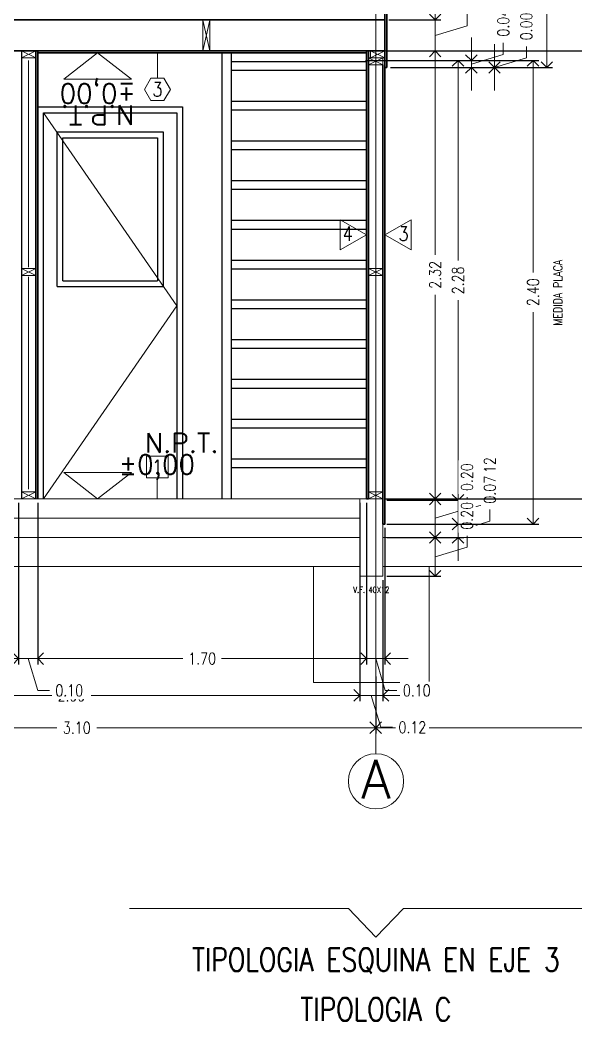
# Model space of a CAD drawing. Header units: metres. Extents: x -2 to 612, y -64 to 156.
# Drawn here: x 471.35 to 474.23, y 3.91 to 9.09 of the extents above; entities that cross this region are included whole.
import ezdxf
from ezdxf.enums import TextEntityAlignment as Align

# ---------------------------------------------------------------- set-up
doc = ezdxf.new("R2010")
doc.units = ezdxf.units.M
doc.header["$LTSCALE"] = 5
doc.header["$MEASUREMENT"] = 0
doc.linetypes.add('HIDDEN', pattern=[0.375, 0.25, -0.125])
doc.layers.get('0').update_dxf_attribs({"color": 30})
doc.layers.get('DEFPOINTS').update_dxf_attribs({"color": 210})
doc.layers.add('_AUX', color=210, linetype='Continuous', lineweight=18, plot=False)
for name, color, linetype, lineweight in [('A-ANNO-DIMS', 3, 'Continuous', 18), ('A-ANNO-SYMB', 3, 'Continuous', 18), ('A-ANNO-TEXT', 3, 'Continuous', 18), ('A-DETL-MCUT', 4, 'Continuous', 25), ('A-ELEV-IDEN', 3, 'Continuous', 18), ('A-ELEV-MBE1', 7, 'Continuous', 35), ('A-ELEV-MBE2', 4, 'Continuous', 25), ('A-SECT-MCUT', 7, 'Continuous', 35), ('A-WALL-PATT', 8, 'Continuous', 18), ('A-WALL-STUD', 3, 'Continuous', 18)]:
    doc.layers.add(name, color=color, linetype=linetype, lineweight=lineweight)
doc.styles.add('E-ROMANS', font='romans.shx', dxfattribs={"width": 0.8})
doc.dimstyles.new('E-0050_ARW_12', dxfattribs={"dimscale": 0.001, "dimtxt": 60, "dimasz": 60, "dimexe": 30, "dimexo": 20, "dimgap": 30, "dimtad": 0, "dimzin": 0, "dimdsep": 46, "dimtxsty": 'E-ROMANS', "dimblk": 'OPEN90', "dimcen": 30, "dimclrd": 256, "dimclre": 256, "dimclrt": 256, "dimadec": 0, "dimazin": 0, "dimtfac": 1, "dimtmove": 1, "dimatfit": 3, "dimldrblk": 'OPEN90', "dimfxl": 1, "dimtfill": 1, "dimtolj": 1, "dimtzin": 0, "dimlwd": -1, "dimarcsym": 0})

# ---------------------------------------------------------------- blocks, each defined once
blk = doc.blocks.new('_Open90')
at = {"color": 0, "linetype": 'ByBlock', "lineweight": -2}
for p, q in [((0, 0), (-1, 0)), ((-0.5, 0.5), (0, 0)), ((0, 0), (-0.5, -0.5))]:
    blk.add_line(p, q, dxfattribs=at)
blk = doc.blocks.new('*D924')
at = {"layer": 'A-ANNO-DIMS', "lineweight": -2, "transparency": 16777216}
for p, q in [((470.0963, 5.6905), (470.0963, 5.3952)), ((473.1931, 5.6905), (473.1931, 5.3952))]:
    blk.add_line(p, q, dxfattribs=at)
at = {"layer": 'A-ANNO-DIMS', "transparency": 16777216}
for p, q in [((470.1563, 5.4252), (471.5416, 5.4252)), ((473.1331, 5.4252), (471.7479, 5.4252))]:
    blk.add_line(p, q, dxfattribs=at)
at = {"layer": 'DEFPOINTS', "color": 0, "transparency": 16777216}
for p in [(470.0963, 5.7105), (473.1931, 5.7105), (473.1931, 5.4252)]:
    blk.add_point(p, dxfattribs=at)
at = {"layer": 'A-ANNO-DIMS', "transparency": 16777216, "xscale": 0.06, "yscale": 0.06, "zscale": 0.06, "rotation": 180}
blk.add_blockref('_Open90', (470.0963, 5.4252), dxfattribs=at)
at = {"layer": 'A-ANNO-DIMS', "transparency": 16777216, "xscale": 0.06, "yscale": 0.06, "zscale": 0.06}
blk.add_blockref('_Open90', (473.1931, 5.4252), dxfattribs=at)
at = {"layer": 'A-ANNO-DIMS', "transparency": 16777216, "insert": (471.6447, 5.4252), "char_height": 0.06, "attachment_point": 5, "style": 'E-ROMANS', "bg_fill": 3, "box_fill_scale": 1.25, "bg_fill_color": 256, "bg_fill_true_color": 13158600, "bg_fill_transparency": 0}
blk.add_mtext('\\A1;3.10', dxfattribs=at)
blk = doc.blocks.new('*D925')
at = {"layer": 'A-ANNO-DIMS', "lineweight": -2, "transparency": 16777216}
for p, q in [((473.1931, 5.6905), (473.1931, 5.3952)), ((476.2901, 5.6905), (476.2901, 5.3952))]:
    blk.add_line(p, q, dxfattribs=at)
at = {"layer": 'A-ANNO-DIMS', "transparency": 16777216}
for p, q in [((473.2531, 5.4252), (474.6385, 5.4252)), ((476.2301, 5.4252), (474.8448, 5.4252))]:
    blk.add_line(p, q, dxfattribs=at)
at = {"layer": 'DEFPOINTS', "color": 0, "transparency": 16777216}
for p in [(473.1931, 5.7105), (476.2901, 5.7105), (476.2901, 5.4252)]:
    blk.add_point(p, dxfattribs=at)
at = {"layer": 'A-ANNO-DIMS', "transparency": 16777216, "xscale": 0.06, "yscale": 0.06, "zscale": 0.06, "rotation": 180}
blk.add_blockref('_Open90', (473.1931, 5.4252), dxfattribs=at)
at = {"layer": 'A-ANNO-DIMS', "transparency": 16777216, "xscale": 0.06, "yscale": 0.06, "zscale": 0.06}
blk.add_blockref('_Open90', (476.2901, 5.4252), dxfattribs=at)
at = {"layer": 'A-ANNO-DIMS', "transparency": 16777216, "insert": (474.7416, 5.4252), "char_height": 0.06, "attachment_point": 5, "style": 'E-ROMANS', "bg_fill": 3, "box_fill_scale": 1.25, "bg_fill_color": 256, "bg_fill_true_color": 13158600, "bg_fill_transparency": 0}
blk.add_mtext('\\A1;3.10', dxfattribs=at)
blk = doc.blocks.new('*D525')
at = {"layer": 'A-ANNO-DIMS', "transparency": 16777216}
for p, q in [((473.6196, 6.6635), (473.6196, 6.7235)), ((473.7846, 6.5915), (473.7846, 6.6515)), ((473.6196, 6.6035), (473.6196, 6.4805)), ((473.6196, 6.6035), (473.6196, 6.4805)), ((473.6196, 6.542), (473.7846, 6.5915)), ((473.6196, 6.4205), (473.6196, 6.3605))]:
    blk.add_line(p, q, dxfattribs=at)
at = {"layer": 'A-ANNO-DIMS', "lineweight": -2, "transparency": 16777216}
for p, q in [((473.2506, 6.6035), (473.6496, 6.6035)), ((473.2506, 6.4805), (473.6496, 6.4805))]:
    blk.add_line(p, q, dxfattribs=at)
at = {"layer": 'DEFPOINTS', "color": 0, "transparency": 16777216}
for p in [(473.2306, 6.6035), (473.2306, 6.4805), (473.6196, 6.4805)]:
    blk.add_point(p, dxfattribs=at)
at = {"layer": 'A-ANNO-DIMS', "transparency": 16777216, "xscale": 0.06, "yscale": 0.06, "zscale": 0.06}
for p, rotation in [((473.6196, 6.6035), 270), ((473.6196, 6.4805), 90)]:
    blk.add_blockref('_Open90', p, dxfattribs=dict(at, rotation=rotation))
at = {"layer": 'A-ANNO-DIMS', "transparency": 16777216, "insert": (473.7846, 6.7546), "char_height": 0.06, "attachment_point": 5, "rotation": 90, "style": 'E-ROMANS', "bg_fill": 3, "box_fill_scale": 1.25, "bg_fill_color": 256, "bg_fill_true_color": 13158600, "bg_fill_transparency": 0}
blk.add_mtext('\\A1;0.12', dxfattribs=at)
blk = doc.blocks.new('*D526')
at = {"layer": 'A-ANNO-DIMS', "lineweight": -2, "transparency": 16777216}
for p, q in [((473.2606, 8.9305), (473.5314, 8.9305)), ((473.2506, 6.6105), (473.5314, 6.6105))]:
    blk.add_line(p, q, dxfattribs=at)
at = {"layer": 'A-ANNO-DIMS', "transparency": 16777216}
for p, q in [((473.5014, 8.8705), (473.5014, 7.8736)), ((473.5014, 6.6705), (473.5014, 7.6673))]:
    blk.add_line(p, q, dxfattribs=at)
at = {"layer": 'DEFPOINTS', "color": 0, "transparency": 16777216}
for p in [(473.2406, 8.9305), (473.2306, 6.6105), (473.5014, 6.6105)]:
    blk.add_point(p, dxfattribs=at)
at = {"layer": 'A-ANNO-DIMS', "transparency": 16777216, "xscale": 0.06, "yscale": 0.06, "zscale": 0.06}
for p, rotation in [((473.5014, 8.9305), 90), ((473.5014, 6.6105), 270)]:
    blk.add_blockref('_Open90', p, dxfattribs=dict(at, rotation=rotation))
at = {"layer": 'A-ANNO-DIMS', "transparency": 16777216, "insert": (473.5014, 7.7705), "char_height": 0.06, "attachment_point": 5, "rotation": 90, "style": 'E-ROMANS', "bg_fill": 3, "box_fill_scale": 1.25, "bg_fill_color": 256, "bg_fill_true_color": 13158600, "bg_fill_transparency": 0}
blk.add_mtext('\\A1;2.32', dxfattribs=at)
blk = doc.blocks.new('*D527')
at = {"layer": 'A-ANNO-DIMS', "transparency": 16777216}
for p, q in [((473.5014, 9.1505), (473.5014, 9.2105)), ((473.5014, 8.9305), (473.5014, 9.0905)), ((473.5014, 8.9305), (473.5014, 9.0905)), ((473.6664, 9.06), (473.6664, 9.12)), ((473.5014, 9.0105), (473.6664, 9.06)), ((473.5014, 8.8705), (473.5014, 8.8105))]:
    blk.add_line(p, q, dxfattribs=at)
at = {"layer": 'A-ANNO-DIMS', "lineweight": -2, "transparency": 16777216}
for p, q in [((473.2606, 9.0905), (473.5314, 9.0905)), ((473.2606, 8.9305), (473.5314, 8.9305))]:
    blk.add_line(p, q, dxfattribs=at)
at = {"layer": 'DEFPOINTS', "color": 0, "transparency": 16777216}
for p in [(473.2406, 9.0905), (473.5014, 9.0905), (473.2406, 8.9305)]:
    blk.add_point(p, dxfattribs=at)
at = {"layer": 'A-ANNO-DIMS', "transparency": 16777216, "xscale": 0.06, "yscale": 0.06, "zscale": 0.06}
for p, rotation in [((473.5014, 9.0905), 270), ((473.5014, 8.9305), 90)]:
    blk.add_blockref('_Open90', p, dxfattribs=dict(at, rotation=rotation))
at = {"layer": 'A-ANNO-DIMS', "transparency": 16777216, "insert": (473.6664, 9.2231), "char_height": 0.06, "attachment_point": 5, "rotation": 90, "style": 'E-ROMANS', "bg_fill": 3, "box_fill_scale": 1.25, "bg_fill_color": 256, "bg_fill_true_color": 13158600, "bg_fill_transparency": 0}
blk.add_mtext('\\A1;0.16', dxfattribs=at)
blk = doc.blocks.new('*D529')
at = {"layer": 'A-ANNO-DIMS', "lineweight": -2, "transparency": 16777216}
for p, q in [((473.4689, 8.8805), (473.6496, 8.8805)), ((473.2506, 6.6035), (473.6496, 6.6035))]:
    blk.add_line(p, q, dxfattribs=at)
at = {"layer": 'A-ANNO-DIMS', "transparency": 16777216}
for p, q in [((473.6196, 8.8205), (473.6196, 7.8451)), ((473.6196, 6.6635), (473.6196, 7.6388))]:
    blk.add_line(p, q, dxfattribs=at)
at = {"layer": 'DEFPOINTS', "color": 0, "transparency": 16777216}
for p in [(473.4489, 8.8805), (473.6196, 8.8805), (473.2306, 6.6035)]:
    blk.add_point(p, dxfattribs=at)
at = {"layer": 'A-ANNO-DIMS', "transparency": 16777216, "xscale": 0.06, "yscale": 0.06, "zscale": 0.06}
for p, rotation in [((473.6196, 8.8805), 90), ((473.6196, 6.6035), 270)]:
    blk.add_blockref('_Open90', p, dxfattribs=dict(at, rotation=rotation))
at = {"layer": 'A-ANNO-DIMS', "transparency": 16777216, "insert": (473.6196, 7.742), "char_height": 0.06, "attachment_point": 5, "rotation": 90, "style": 'E-ROMANS', "bg_fill": 3, "box_fill_scale": 1.25, "bg_fill_color": 256, "bg_fill_true_color": 13158600, "bg_fill_transparency": 0}
blk.add_mtext('\\A1;2.28', dxfattribs=at)
blk = doc.blocks.new('*D1197')
at = {"layer": 'A-ANNO-DIMS', "transparency": 16777216}
for p, q in [((473.8089, 8.9045), (473.8089, 8.9645)), ((473.9739, 8.894), (473.9739, 8.954)), ((473.8089, 8.8445), (473.9739, 8.894)), ((473.8089, 8.7845), (473.8089, 8.7245))]:
    blk.add_line(p, q, dxfattribs=at)
at = {"layer": 'A-ANNO-DIMS', "lineweight": -2, "transparency": 16777216}
blk.add_line((473.2706, 8.8445), (473.8389, 8.8445), dxfattribs=at)
blk.add_line((473.2706, 8.8445), (473.8389, 8.8445), dxfattribs=at)
at = {"layer": 'DEFPOINTS', "color": 0, "transparency": 16777216}
for p in [(473.2506, 8.8445), (473.2506, 8.8445), (473.8089, 8.8445)]:
    blk.add_point(p, dxfattribs=at)
at = {"layer": 'A-ANNO-DIMS', "transparency": 16777216, "xscale": 0.06, "yscale": 0.06, "zscale": 0.06}
for rotation in [270, 90]:
    blk.add_blockref('_Open90', (473.8089, 8.8445), dxfattribs=dict(at, rotation=rotation))
at = {"layer": 'A-ANNO-DIMS', "transparency": 16777216, "insert": (473.9739, 9.0571), "char_height": 0.06, "attachment_point": 5, "rotation": 90, "style": 'E-ROMANS', "bg_fill": 3, "box_fill_scale": 1.25, "bg_fill_color": 256, "bg_fill_true_color": 13158600, "bg_fill_transparency": 0}
blk.add_mtext('\\A1;0.00', dxfattribs=at)
blk = doc.blocks.new('*D530')
at = {"layer": 'A-ANNO-DIMS', "transparency": 16777216}
for p, q in [((473.6891, 8.9405), (473.6891, 9.0005)), ((473.8541, 8.912), (473.8541, 8.972)), ((473.6891, 8.8625), (473.8541, 8.912)), ((473.6891, 8.8445), (473.6891, 8.8805)), ((473.6891, 8.8445), (473.6891, 8.8805)), ((473.6891, 8.7845), (473.6891, 8.7245))]:
    blk.add_line(p, q, dxfattribs=at)
at = {"layer": 'A-ANNO-DIMS', "lineweight": -2, "transparency": 16777216}
for p, q in [((473.2706, 8.8805), (473.7191, 8.8805)), ((473.2706, 8.8445), (473.7191, 8.8445))]:
    blk.add_line(p, q, dxfattribs=at)
at = {"layer": 'DEFPOINTS', "color": 0, "transparency": 16777216}
for p in [(473.2506, 8.8805), (473.6891, 8.8805), (473.2506, 8.8445)]:
    blk.add_point(p, dxfattribs=at)
at = {"layer": 'A-ANNO-DIMS', "transparency": 16777216, "xscale": 0.06, "yscale": 0.06, "zscale": 0.06}
for p, rotation in [((473.6891, 8.8805), 270), ((473.6891, 8.8445), 90)]:
    blk.add_blockref('_Open90', p, dxfattribs=dict(at, rotation=rotation))
at = {"layer": 'A-ANNO-DIMS', "transparency": 16777216, "insert": (473.8541, 9.0762), "char_height": 0.06, "attachment_point": 5, "rotation": 90, "style": 'E-ROMANS', "bg_fill": 3, "box_fill_scale": 1.25, "bg_fill_color": 256, "bg_fill_true_color": 13158600, "bg_fill_transparency": 0}
blk.add_mtext('\\A1;0.04', dxfattribs=at)
blk = doc.blocks.new('*D1198')
at = {"layer": 'A-ANNO-DIMS', "transparency": 16777216}
for p, q in [((473.6196, 6.5405), (473.6196, 6.6005)), ((473.7846, 6.495), (473.7846, 6.555)), ((473.6196, 6.4455), (473.7846, 6.495)), ((473.6196, 6.4805), (473.6196, 6.4105)), ((473.6196, 6.4805), (473.6196, 6.4105)), ((473.6196, 6.3505), (473.6196, 6.2905))]:
    blk.add_line(p, q, dxfattribs=at)
at = {"layer": 'A-ANNO-DIMS', "lineweight": -2, "transparency": 16777216}
for p, q in [((473.2506, 6.4805), (473.6496, 6.4805)), ((473.2506, 6.4105), (473.6496, 6.4105))]:
    blk.add_line(p, q, dxfattribs=at)
at = {"layer": 'DEFPOINTS', "color": 0, "transparency": 16777216}
for p in [(473.2306, 6.4805), (473.2306, 6.4105), (473.6196, 6.4105)]:
    blk.add_point(p, dxfattribs=at)
at = {"layer": 'A-ANNO-DIMS', "transparency": 16777216, "xscale": 0.06, "yscale": 0.06, "zscale": 0.06}
for p, rotation in [((473.6196, 6.4805), 270), ((473.6196, 6.4105), 90)]:
    blk.add_blockref('_Open90', p, dxfattribs=dict(at, rotation=rotation))
at = {"layer": 'A-ANNO-DIMS', "transparency": 16777216, "insert": (473.7846, 6.6581), "char_height": 0.06, "attachment_point": 5, "rotation": 90, "style": 'E-ROMANS', "bg_fill": 3, "box_fill_scale": 1.25, "bg_fill_color": 256, "bg_fill_true_color": 13158600, "bg_fill_transparency": 0}
blk.add_mtext('\\A1;0.07', dxfattribs=at)
blk = doc.blocks.new('*D1199')
at = {"layer": 'A-ANNO-DIMS', "lineweight": -2, "transparency": 16777216}
for p, q in [((473.2506, 6.6105), (473.5314, 6.6105)), ((473.2506, 6.4105), (473.5314, 6.4105))]:
    blk.add_line(p, q, dxfattribs=at)
at = {"layer": 'A-ANNO-DIMS', "transparency": 16777216}
for p, q in [((473.6664, 6.56), (473.6664, 6.62)), ((473.5014, 6.5105), (473.6664, 6.56)), ((473.5014, 6.5505), (473.5014, 6.4705))]:
    blk.add_line(p, q, dxfattribs=at)
at = {"layer": 'DEFPOINTS', "color": 0, "transparency": 16777216}
for p in [(473.2306, 6.6105), (473.2306, 6.4105), (473.5014, 6.4105)]:
    blk.add_point(p, dxfattribs=at)
at = {"layer": 'A-ANNO-DIMS', "transparency": 16777216, "xscale": 0.06, "yscale": 0.06, "zscale": 0.06}
for p, rotation in [((473.5014, 6.6105), 90), ((473.5014, 6.4105), 270)]:
    blk.add_blockref('_Open90', p, dxfattribs=dict(at, rotation=rotation))
at = {"layer": 'A-ANNO-DIMS', "transparency": 16777216, "insert": (473.6664, 6.7231), "char_height": 0.06, "attachment_point": 5, "rotation": 90, "style": 'E-ROMANS', "bg_fill": 3, "box_fill_scale": 1.25, "bg_fill_color": 256, "bg_fill_true_color": 13158600, "bg_fill_transparency": 0}
blk.add_mtext('\\A1;0.20', dxfattribs=at)
blk = doc.blocks.new('*D1200')
at = {"layer": 'A-ANNO-DIMS', "lineweight": -2, "transparency": 16777216}
for p, q in [((473.2506, 6.4105), (473.5314, 6.4105)), ((473.2506, 6.2105), (473.5314, 6.2105))]:
    blk.add_line(p, q, dxfattribs=at)
at = {"layer": 'A-ANNO-DIMS', "transparency": 16777216}
for p, q in [((473.6664, 6.36), (473.6664, 6.42)), ((473.5014, 6.3105), (473.6664, 6.36)), ((473.5014, 6.3505), (473.5014, 6.2705))]:
    blk.add_line(p, q, dxfattribs=at)
at = {"layer": 'DEFPOINTS', "color": 0, "transparency": 16777216}
for p in [(473.2306, 6.4105), (473.2306, 6.2105), (473.5014, 6.2105)]:
    blk.add_point(p, dxfattribs=at)
at = {"layer": 'A-ANNO-DIMS', "transparency": 16777216, "xscale": 0.06, "yscale": 0.06, "zscale": 0.06}
for p, rotation in [((473.5014, 6.4105), 90), ((473.5014, 6.2105), 270)]:
    blk.add_blockref('_Open90', p, dxfattribs=dict(at, rotation=rotation))
at = {"layer": 'A-ANNO-DIMS', "transparency": 16777216, "insert": (473.6664, 6.5231), "char_height": 0.06, "attachment_point": 5, "rotation": 90, "style": 'E-ROMANS', "bg_fill": 3, "box_fill_scale": 1.25, "bg_fill_color": 256, "bg_fill_true_color": 13158600, "bg_fill_transparency": 0}
blk.add_mtext('\\A1;0.20', dxfattribs=at)
blk = doc.blocks.new('*D504')
at = {"layer": 'A-ANNO-DIMS', "lineweight": -2, "transparency": 16777216}
for p, q in [((473.2706, 11.2705), (474.1097, 11.2705)), ((473.2706, 8.8445), (474.1097, 8.8445))]:
    blk.add_line(p, q, dxfattribs=at)
at = {"layer": 'A-ANNO-DIMS', "transparency": 16777216}
for p, q in [((474.0797, 11.2105), (474.0797, 10.1606)), ((474.0797, 8.9045), (474.0797, 9.9543))]:
    blk.add_line(p, q, dxfattribs=at)
at = {"layer": 'DEFPOINTS', "color": 0, "transparency": 16777216}
for p in [(473.2506, 11.2705), (474.0797, 11.2705), (473.2506, 8.8445)]:
    blk.add_point(p, dxfattribs=at)
at = {"layer": 'A-ANNO-DIMS', "transparency": 16777216, "xscale": 0.06, "yscale": 0.06, "zscale": 0.06}
for p, rotation in [((474.0797, 11.2705), 90), ((474.0797, 8.8445), 270)]:
    blk.add_blockref('_Open90', p, dxfattribs=dict(at, rotation=rotation))
at = {"layer": 'A-ANNO-DIMS', "transparency": 16777216, "insert": (474.0797, 10.0575), "char_height": 0.06, "attachment_point": 5, "rotation": 90, "style": 'E-ROMANS', "bg_fill": 3, "box_fill_scale": 1.25, "bg_fill_color": 256, "bg_fill_true_color": 13158600, "bg_fill_transparency": 0}
blk.add_mtext('\\A1;2.43', dxfattribs=at)
blk = doc.blocks.new('*D505')
at = {"layer": 'A-ANNO-DIMS', "lineweight": -2, "transparency": 16777216}
for p, q in [((473.1399, 8.8805), (474.0387, 8.8805)), ((473.2506, 6.4805), (474.0387, 6.4805))]:
    blk.add_line(p, q, dxfattribs=at)
at = {"layer": 'A-ANNO-DIMS', "transparency": 16777216}
for p, q in [((474.0087, 8.8205), (474.0087, 7.7836)), ((474.0087, 6.5405), (474.0087, 7.5773))]:
    blk.add_line(p, q, dxfattribs=at)
at = {"layer": 'DEFPOINTS', "color": 0, "transparency": 16777216}
for p in [(473.1199, 8.8805), (473.2306, 6.4805), (474.0087, 6.4805)]:
    blk.add_point(p, dxfattribs=at)
at = {"layer": 'A-ANNO-DIMS', "transparency": 16777216, "xscale": 0.06, "yscale": 0.06, "zscale": 0.06}
for p, rotation in [((474.0087, 8.8805), 90), ((474.0087, 6.4805), 270)]:
    blk.add_blockref('_Open90', p, dxfattribs=dict(at, rotation=rotation))
at = {"layer": 'A-ANNO-DIMS', "transparency": 16777216, "insert": (474.0087, 7.6805), "char_height": 0.06, "attachment_point": 5, "rotation": 90, "style": 'E-ROMANS', "bg_fill": 3, "box_fill_scale": 1.25, "bg_fill_color": 256, "bg_fill_true_color": 13158600, "bg_fill_transparency": 0}
blk.add_mtext('\\A1;2.40', dxfattribs=at)
blk = doc.blocks.new('*D1163')
at = {"layer": 'A-ANNO-DIMS', "lineweight": -2, "transparency": 16777216}
for p, q in [((473.1106, 6.5905), (473.1106, 5.5627)), ((470.1236, 6.1905), (470.1236, 5.5627))]:
    blk.add_line(p, q, dxfattribs=at)
at = {"layer": 'A-ANNO-DIMS', "transparency": 16777216}
for p, q in [((470.1836, 5.5927), (471.5151, 5.5927)), ((473.0506, 5.5927), (471.7191, 5.5927))]:
    blk.add_line(p, q, dxfattribs=at)
at = {"layer": 'DEFPOINTS', "color": 0, "transparency": 16777216}
for p in [(473.1106, 6.6105), (470.1236, 6.2105), (473.1106, 5.5927)]:
    blk.add_point(p, dxfattribs=at)
at = {"layer": 'A-ANNO-DIMS', "transparency": 16777216, "xscale": 0.06, "yscale": 0.06, "zscale": 0.06, "rotation": 180}
blk.add_blockref('_Open90', (470.1236, 5.5927), dxfattribs=at)
at = {"layer": 'A-ANNO-DIMS', "transparency": 16777216, "xscale": 0.06, "yscale": 0.06, "zscale": 0.06}
blk.add_blockref('_Open90', (473.1106, 5.5927), dxfattribs=at)
at = {"layer": 'A-ANNO-DIMS', "transparency": 16777216, "insert": (471.6171, 5.5927), "char_height": 0.06, "attachment_point": 5, "style": 'E-ROMANS', "bg_fill": 3, "box_fill_scale": 1.25, "bg_fill_color": 256, "bg_fill_true_color": 13158600, "bg_fill_transparency": 0}
blk.add_mtext('\\A1;2.99', dxfattribs=at)
blk = doc.blocks.new('*D1164')
at = {"layer": 'A-ANNO-DIMS', "lineweight": -2, "transparency": 16777216}
for p, q in [((473.1106, 6.5905), (473.1106, 5.5627)), ((473.2306, 6.1905), (473.2306, 5.5627))]:
    blk.add_line(p, q, dxfattribs=at)
at = {"layer": 'A-ANNO-DIMS', "transparency": 16777216}
for p, q in [((473.0506, 5.5927), (472.9906, 5.5927)), ((473.1106, 5.5927), (473.2306, 5.5927)), ((473.1106, 5.5927), (473.2306, 5.5927)), ((473.1706, 5.5927), (473.2201, 5.4277)), ((473.2906, 5.5927), (473.3506, 5.5927)), ((473.2201, 5.4277), (473.2801, 5.4277))]:
    blk.add_line(p, q, dxfattribs=at)
at = {"layer": 'DEFPOINTS', "color": 0, "transparency": 16777216}
for p in [(473.1106, 6.6105), (473.2306, 6.2105), (473.2306, 5.5927)]:
    blk.add_point(p, dxfattribs=at)
at = {"layer": 'A-ANNO-DIMS', "transparency": 16777216, "xscale": 0.06, "yscale": 0.06, "zscale": 0.06}
blk.add_blockref('_Open90', (473.1106, 5.5927), dxfattribs=at)
at = {"layer": 'A-ANNO-DIMS', "transparency": 16777216, "xscale": 0.06, "yscale": 0.06, "zscale": 0.06, "rotation": 180}
blk.add_blockref('_Open90', (473.2306, 5.5927), dxfattribs=at)
at = {"layer": 'A-ANNO-DIMS', "transparency": 16777216, "insert": (473.3832, 5.4277), "char_height": 0.06, "attachment_point": 5, "style": 'E-ROMANS', "bg_fill": 3, "box_fill_scale": 1.25, "bg_fill_color": 256, "bg_fill_true_color": 13158600, "bg_fill_transparency": 0}
blk.add_mtext('\\A1;0.12', dxfattribs=at)
blk = doc.blocks.new('*D1166')
at = {"layer": 'A-ANNO-DIMS', "lineweight": -2, "transparency": 16777216}
for p, q in [((471.3434, 6.5905), (471.3434, 5.7537)), ((471.4426, 6.5905), (471.4426, 5.7537))]:
    blk.add_line(p, q, dxfattribs=at)
at = {"layer": 'A-ANNO-DIMS', "transparency": 16777216}
for p, q in [((471.2834, 5.7837), (471.2234, 5.7837)), ((471.3434, 5.7837), (471.4426, 5.7837)), ((471.3434, 5.7837), (471.4426, 5.7837)), ((471.393, 5.7837), (471.4425, 5.6187)), ((471.5026, 5.7837), (471.5626, 5.7837)), ((471.4425, 5.6187), (471.5025, 5.6187))]:
    blk.add_line(p, q, dxfattribs=at)
at = {"layer": 'DEFPOINTS', "color": 0, "transparency": 16777216}
for p in [(471.3434, 6.6105), (471.4426, 6.6105), (471.4426, 5.7837)]:
    blk.add_point(p, dxfattribs=at)
at = {"layer": 'A-ANNO-DIMS', "transparency": 16777216, "xscale": 0.06, "yscale": 0.06, "zscale": 0.06}
blk.add_blockref('_Open90', (471.3434, 5.7837), dxfattribs=at)
at = {"layer": 'A-ANNO-DIMS', "transparency": 16777216, "xscale": 0.06, "yscale": 0.06, "zscale": 0.06, "rotation": 180}
blk.add_blockref('_Open90', (471.4426, 5.7837), dxfattribs=at)
at = {"layer": 'A-ANNO-DIMS', "transparency": 16777216, "insert": (471.6056, 5.6187), "char_height": 0.06, "attachment_point": 5, "style": 'E-ROMANS', "bg_fill": 3, "box_fill_scale": 1.25, "bg_fill_color": 256, "bg_fill_true_color": 13158600, "bg_fill_transparency": 0}
blk.add_mtext('\\A1;0.10', dxfattribs=at)
blk = doc.blocks.new('*D1167')
at = {"layer": 'A-ANNO-DIMS', "lineweight": -2, "transparency": 16777216}
for p, q in [((471.4426, 6.5905), (471.4426, 5.7537)), ((473.1456, 6.5905), (473.1456, 5.7537))]:
    blk.add_line(p, q, dxfattribs=at)
at = {"layer": 'A-ANNO-DIMS', "transparency": 16777216}
for p, q in [((471.5026, 5.7837), (472.1944, 5.7837)), ((473.0856, 5.7837), (472.3938, 5.7837))]:
    blk.add_line(p, q, dxfattribs=at)
at = {"layer": 'DEFPOINTS', "color": 0, "transparency": 16777216}
for p in [(471.4426, 6.6105), (473.1456, 6.6105), (473.1456, 5.7837)]:
    blk.add_point(p, dxfattribs=at)
at = {"layer": 'A-ANNO-DIMS', "transparency": 16777216, "xscale": 0.06, "yscale": 0.06, "zscale": 0.06, "rotation": 180}
blk.add_blockref('_Open90', (471.4426, 5.7837), dxfattribs=at)
at = {"layer": 'A-ANNO-DIMS', "transparency": 16777216, "xscale": 0.06, "yscale": 0.06, "zscale": 0.06}
blk.add_blockref('_Open90', (473.1456, 5.7837), dxfattribs=at)
at = {"layer": 'A-ANNO-DIMS', "transparency": 16777216, "insert": (472.2941, 5.7837), "char_height": 0.06, "attachment_point": 5, "style": 'E-ROMANS', "bg_fill": 3, "box_fill_scale": 1.25, "bg_fill_color": 256, "bg_fill_true_color": 13158600, "bg_fill_transparency": 0}
blk.add_mtext('\\A1;1.70', dxfattribs=at)
blk = doc.blocks.new('*D1168')
at = {"layer": 'A-ANNO-DIMS', "lineweight": -2, "transparency": 16777216}
for p, q in [((473.1456, 6.5905), (473.1456, 5.7537)), ((473.2406, 6.4605), (473.2406, 5.7537))]:
    blk.add_line(p, q, dxfattribs=at)
at = {"layer": 'A-ANNO-DIMS', "transparency": 16777216}
for p, q in [((473.0856, 5.7837), (473.0256, 5.7837)), ((473.1456, 5.7837), (473.2406, 5.7837)), ((473.1456, 5.7837), (473.2406, 5.7837)), ((473.1931, 5.7837), (473.2426, 5.6187)), ((473.3006, 5.7837), (473.3606, 5.7837)), ((473.2426, 5.6187), (473.3026, 5.6187))]:
    blk.add_line(p, q, dxfattribs=at)
at = {"layer": 'DEFPOINTS', "color": 0, "transparency": 16777216}
for p in [(473.1456, 6.6105), (473.2406, 6.4805), (473.2406, 5.7837)]:
    blk.add_point(p, dxfattribs=at)
at = {"layer": 'A-ANNO-DIMS', "transparency": 16777216, "xscale": 0.06, "yscale": 0.06, "zscale": 0.06}
blk.add_blockref('_Open90', (473.1456, 5.7837), dxfattribs=at)
at = {"layer": 'A-ANNO-DIMS', "transparency": 16777216, "xscale": 0.06, "yscale": 0.06, "zscale": 0.06, "rotation": 180}
blk.add_blockref('_Open90', (473.2406, 5.7837), dxfattribs=at)
at = {"layer": 'A-ANNO-DIMS', "transparency": 16777216, "insert": (473.4057, 5.6187), "char_height": 0.06, "attachment_point": 5, "style": 'E-ROMANS', "bg_fill": 3, "box_fill_scale": 1.25, "bg_fill_color": 256, "bg_fill_true_color": 13158600, "bg_fill_transparency": 0}
blk.add_mtext('\\A1;0.10', dxfattribs=at)

msp = doc.modelspace()

# ---------------------------------------------------------------- linework, layer by layer
at = {"layer": 'A-ANNO-SYMB'}
for p, q in [((473.19311, 13.49238), (473.19311, 5.29116)), ((473.11059, 6.61046), (470.12359, 6.61046)), ((473.11059, 6.51046), (470.12359, 6.51046)), ((470.12359, 6.41046), (473.11059, 6.41046)), ((473.23061, 6.41046), (476.20761, 6.41046))]:
    msp.add_line(p, q, dxfattribs=at)
for points in [[(471.57677, 8.78459), (471.7528, 8.92046), (471.92884, 8.78459)], [(471.57677, 8.78459), (471.92884, 8.78459)], [(471.57677, 6.74634), (471.92884, 6.74634)]]:
    msp.add_lwpolyline(points, dxfattribs=at)
msp.add_circle((473.19467, 5.14814), 0.14303, dxfattribs=at)
at = {"layer": 'A-ANNO-TEXT'}
msp.add_line((472.06253, 8.78958), (472.06253, 8.92046), dxfattribs=at)
for points in [[(472.0962, 8.67296), (472.12986, 8.73127), (472.0962, 8.78958), (472.02887, 8.78958), (471.99521, 8.73127), (472.02887, 8.67296)], [(472.0054, 6.83217), (472.1179, 6.83217), (472.1179, 6.71967), (472.0054, 6.71967)]]:
    msp.add_lwpolyline(points, close=True, dxfattribs=at)
at = {"layer": 'A-ANNO-TEXT', "linetype": 'HIDDEN'}
msp.add_lwpolyline([(470.04359, 4.95592), (470.04359, 4.48893), (473.05164, 4.48893), (473.19467, 4.34077), (473.3377, 4.48893), (476.34263, 4.48893), (476.34263, 4.95592)], dxfattribs=at)
at = {"layer": 'A-DETL-MCUT'}
msp.add_line((471.35761, 8.93046), (471.35761, 6.61046), dxfattribs=at)
at = {"layer": 'A-ELEV-IDEN'}
msp.add_lwpolyline([(471.47261, 8.61046), (472.16262, 7.61046), (471.47261, 6.61046)], dxfattribs=at)
at = {"layer": 'A-ELEV-MBE1'}
msp.add_line((471.44261, 8.92046), (473.14561, 8.92046), dxfattribs=at)
msp.add_lwpolyline([(470.13361, 8.93046), (473.24059, 8.93046), (473.24059, 9.09046), (470.13361, 9.09046), (470.13361, 9.09046)], dxfattribs=at)
at = {"layer": 'A-ELEV-MBE2'}
for p, q in [((472.39561, 8.92046), (472.39561, 6.61046)), ((472.44561, 6.61046), (472.44561, 8.92046)), ((473.14561, 8.87463), (472.44561, 8.87463)), ((473.14561, 8.82963), (472.44561, 8.82963)), ((473.14561, 8.6688), (472.44561, 8.6688)), ((473.14561, 8.6238), (472.44561, 8.6238)), ((471.54261, 7.71046), (471.54261, 8.51046)), ((471.54261, 8.51046), (472.09262, 8.51046)), ((472.09262, 8.51046), (472.09262, 7.71046)), ((471.57261, 7.74046), (471.57261, 8.48046)), ((471.57261, 8.48046), (472.06262, 8.48046)), ((472.06262, 8.48046), (472.06262, 7.74046)), ((473.14561, 8.46296), (472.44561, 8.46296)), ((473.14561, 8.41796), (472.44561, 8.41796)), ((473.14561, 8.25713), (472.44561, 8.25713)), ((473.14561, 8.21213), (472.44561, 8.21213)), ((473.14561, 8.0513), (472.44561, 8.0513)), ((473.14561, 8.0513), (472.44561, 8.0513)), ((473.14561, 8.0063), (472.44561, 8.0063)), ((473.14561, 8.0063), (472.44561, 8.0063)), ((473.14561, 7.84546), (472.44561, 7.84546)), ((473.14561, 7.80046), (472.44561, 7.80046)), ((471.57261, 7.74046), (472.06262, 7.74046)), ((471.54261, 7.71046), (472.09262, 7.71046)), ((473.14561, 7.63963), (472.44561, 7.63963)), ((473.14561, 7.59463), (472.44561, 7.59463)), ((473.14561, 7.4338), (472.44561, 7.4338)), ((473.14561, 7.3888), (472.44561, 7.3888)), ((473.14561, 7.22796), (472.44561, 7.22796)), ((473.14561, 7.18296), (472.44561, 7.18296)), ((473.14561, 7.02213), (472.44561, 7.02213)), ((473.14561, 6.97713), (472.44561, 6.97713)), ((473.14561, 6.8163), (472.44561, 6.8163)), ((473.14561, 6.7713), (472.44561, 6.7713))]:
    msp.add_line(p, q, dxfattribs=at)
for points in [[(471.44261, 8.64046), (471.44261, 8.64046), (472.19262, 8.64046), (472.19262, 6.61046)], [(471.47261, 6.61046), (471.47261, 8.61046), (472.16262, 8.61046), (472.16262, 6.61046)]]:
    msp.add_lwpolyline(points, dxfattribs=at)
at = {"layer": 'A-SECT-MCUT'}
for p, q in [((471.43261, 8.93046), (471.43261, 6.61046)), ((471.44261, 8.93046), (471.44261, 6.61046))]:
    msp.add_line(p, q, dxfattribs=at)
for points in [[(473.24059, 11.27046), (473.24058, 8.84446), (473.25062, 8.84446), (473.25063, 11.27046)], [(473.15559, 8.93046), (473.15559, 6.61046), (473.14559, 6.61046), (473.14559, 8.93046)], [(473.23059, 8.85846), (473.23059, 6.48046), (473.24061, 6.48046), (473.24058, 8.84446)]]:
    msp.add_lwpolyline(points, dxfattribs=at)
at = {"layer": 'A-WALL-PATT', "ltscale": 0.1}
for p, q in [((471.39511, 7.81046), (471.39511, 8.88046)), ((471.39511, 6.66046), (471.39511, 7.76046))]:
    msp.add_line(p, q, dxfattribs=at)
at = {"layer": 'A-WALL-STUD'}
for p, q in [((471.35761, 8.89446), (471.43261, 8.93046)), ((471.43261, 8.89446), (471.35761, 8.93046)), ((471.43261, 7.76746), (471.35761, 7.80346)), ((471.35761, 7.76746), (471.43261, 7.80346))]:
    msp.add_line(p, q, dxfattribs=at)
for points in [[(472.3336, 9.09016), (472.3336, 8.93016), (472.2976, 8.93016), (472.2976, 9.09016), (472.3336, 9.09016)], [(472.2976, 9.09016), (472.3336, 8.93016)], [(472.3336, 9.09016), (472.2976, 8.93016)]]:
    msp.add_lwpolyline(points, dxfattribs=at)
for points in [[(471.35761, 8.89446), (471.43261, 8.89446), (471.43261, 8.93046), (471.35761, 8.93046)], [(471.43261, 7.76746), (471.35761, 7.76746), (471.35761, 7.80346), (471.43261, 7.80346)]]:
    msp.add_lwpolyline(points, close=True, dxfattribs=at)

# ---------------------------------------------------------------- texts
at = {"layer": 'A-ANNO-TEXT', "attachment_point": 5, "style": 'E-ROMANS'}
for s, insert, char_height, rotation in [('\\pi-0.45,l0.45,t0.45;3', (472.06253, 8.73127), 0.075, 0.00048), ('\\pi-0.45,l0.45,t0.45;4', (473.0487, 7.9835), 0.075, 0.00048), ('MEDIDA PLACA', (474.13709, 7.67789), 0.045, 90), ('\\pi-0.45,l0.45,t0.45;1', (472.06165, 6.77592), 0.075, 0.00048)]:
    msp.add_mtext(s, dxfattribs=dict(at, insert=insert, char_height=char_height, rotation=rotation))
for s, insert, char_height in [('\\pi-0.09,l0.09,t0.09;V.F. 40X12', (473.17059, 6.13978), 0.03), ('\\pi-0.36,l0.36,t0.36;TIPOLOGIA ESQUINA EN EJE 3', (473.19467, 4.21903), 0.12), ('\\pi-0.36,l0.36,t0.36;TIPOLOGIA C', (473.19467, 3.96697), 0.12)]:
    msp.add_mtext(s, dxfattribs=dict(at, insert=insert, char_height=char_height))
at = {"layer": 'A-ANNO-TEXT', "style": 'E-ROMANS'}
for tag, text, p in [('%%P0,00', '0.00', (471.7528, 8.78926)), ('N.P.T.', 'N.', (471.7528, 8.67767))]:
    msp.add_attdef(tag, text=text, height=0.1, rotation=180, dxfattribs=at).set_placement(p, align=Align.BOTTOM_CENTER)
for tag, text, p in [('N.P.T.', 'N.', (472.18814, 6.82046)), ('%%P0,00', '0.00', (472.05997, 6.70887))]:
    msp.add_attdef(tag, text=text, height=0.1, dxfattribs=at).set_placement(p, align=Align.BOTTOM_CENTER)
msp.add_attdef('A', text='0.00', height=0.2, dxfattribs=at).set_placement((473.19467, 5.15927), align=Align.MIDDLE_CENTER)

# ---------------------------------------------------------------- next in the draw order: dimensions: what is measured, and where the dimension line sits
at = {"layer": 'A-ANNO-DIMS'}
dim = msp.add_linear_dim(base=(473.61957, 6.48046), p1=(473.23059, 6.60346), p2=(473.23059, 6.48046), angle=90, dimstyle='E-0050_ARW_12', dxfattribs=at)
dim.commit()
dim.dimension.update_dxf_attribs({"geometry": '*D525', "text_midpoint": (473.78457, 6.68146)})
dim = msp.add_linear_dim(base=(473.19311, 5.42521), p1=(470.09634, 5.71046), p2=(473.19311, 5.71046), dimstyle='E-0050_ARW_12', dxfattribs=at)
dim.commit()
dim.dimension.update_dxf_attribs({"geometry": '*D924', "text_midpoint": (471.64473, 5.42521)})

# ---------------------------------------------------------------- next in the draw order: dimensions: what is measured, and where the dimension line sits
dim = msp.add_linear_dim(base=(473.50138, 6.61046), p1=(473.24059, 8.93046), p2=(473.23059, 6.61046), angle=90, dimstyle='E-0050_ARW_12', dxfattribs=at)
dim.commit()
dim.dimension.update_dxf_attribs({"geometry": '*D526', "text_midpoint": (473.50138, 7.77046)})
dim = msp.add_linear_dim(base=(476.29011, 5.42521), p1=(473.19311, 5.71046), p2=(476.29011, 5.71046), dimstyle='E-0050_ARW_12', dxfattribs=at)
dim.commit()
dim.dimension.update_dxf_attribs({"geometry": '*D925', "text_midpoint": (474.74161, 5.42521)})

# ---------------------------------------------------------------- next in the draw order: linework, layer by layer
at = {"layer": 'A-ANNO-SYMB'}
msp.add_lwpolyline([(473.23059, 6.61046), (473.11059, 6.61046), (473.11059, 6.21046), (473.23059, 6.21046)], close=True, dxfattribs=at)
at = {"layer": 'A-ANNO-SYMB', "linetype": 'HIDDEN'}
msp.add_lwpolyline([(473.23059, 6.26046), (473.47059, 6.26046), (473.47059, 5.66046), (472.87059, 5.66046), (472.87059, 6.26046), (473.11059, 6.26046)], dxfattribs=at)

# ---------------------------------------------------------------- next in the draw order: dimensions: what is measured, and where the dimension line sits
at = {"layer": 'A-ANNO-DIMS'}
dim = msp.add_linear_dim(base=(473.50138, 9.09046), p1=(473.24059, 8.93046), p2=(473.2406, 9.09046), angle=90, dimstyle='E-0050_ARW_12', dxfattribs=at)
dim.commit()
dim.dimension.update_dxf_attribs({"geometry": '*D527', "text_midpoint": (473.66638, 9.14996)})

# ---------------------------------------------------------------- next in the draw order: linework, layer by layer
at = {"layer": '_AUX'}
msp.add_line((473.12612, 8.93046), (473.91637, 8.93046), dxfattribs=at)

# ---------------------------------------------------------------- next in the draw order: dimensions: what is measured, and where the dimension line sits
at = {"layer": 'A-ANNO-DIMS'}
dim = msp.add_linear_dim(base=(473.61957, 8.88046), p1=(473.23059, 6.60346), p2=(473.44888, 8.88046), angle=90, dimstyle='E-0050_ARW_12', dxfattribs=at)
dim.commit()
dim.dimension.update_dxf_attribs({"geometry": '*D529', "text_midpoint": (473.61957, 7.74196)})

# ---------------------------------------------------------------- next in the draw order: dimensions: what is measured, and where the dimension line sits
for base, p1, p2, picture, middle in [((473.808867403, 8.8444631985), (473.2505887946, 8.8444631985), (473.25061647, 8.8444631985), '*D1197', (473.973867403, 8.9839631985)), ((473.61957, 6.41046), (473.23059, 6.48046), (473.23059, 6.41046), '*D1198', (473.78457, 6.58496))]:
    dim = msp.add_linear_dim(base=base, p1=p1, p2=p2, angle=90, dimstyle='E-0050_ARW_12', dxfattribs=at)
    dim.commit()
    dim.dimension.update_dxf_attribs({"geometry": picture, "text_midpoint": middle})

# ---------------------------------------------------------------- next in the draw order: dimensions: what is measured, and where the dimension line sits
for base, p1, p2, picture, middle in [((473.68908, 8.88046), (473.25059, 8.84446), (473.25062, 8.88046), '*D530', (473.85408, 9.00196)), ((473.50138, 6.41046), (473.23059, 6.61046), (473.23059, 6.41046), '*D1199', (473.66638, 6.64996))]:
    dim = msp.add_linear_dim(base=base, p1=p1, p2=p2, angle=90, dimstyle='E-0050_ARW_12', dxfattribs=at)
    dim.commit()
    dim.dimension.update_dxf_attribs({"geometry": picture, "text_midpoint": middle})

# ---------------------------------------------------------------- next in the draw order: dimensions: what is measured, and where the dimension line sits
for base, p1, p2, picture, middle in [((474.07967, 11.27046), (473.2506, 8.84446), (473.25063, 11.27046), '*D504', (474.07967, 10.05746)), ((473.50138, 6.21046), (473.23059, 6.41046), (473.23059, 6.21046), '*D1200', (473.66638, 6.44996))]:
    dim = msp.add_linear_dim(base=base, p1=p1, p2=p2, angle=90, dimstyle='E-0050_ARW_12', dxfattribs=at)
    dim.commit()
    dim.dimension.update_dxf_attribs({"geometry": picture, "text_midpoint": middle})

# ---------------------------------------------------------------- next in the draw order: linework, layer by layer
at = {"layer": 'A-ELEV-MBE2'}
msp.add_line((473.25062, 8.93046), (476.2526, 8.93046), dxfattribs=at)

# ---------------------------------------------------------------- next in the draw order: dimensions: what is measured, and where the dimension line sits
at = {"layer": 'A-ANNO-DIMS'}
dim = msp.add_linear_dim(base=(474.00865, 6.48046), p1=(473.11987, 8.88046), p2=(473.23059, 6.48046), angle=90, dimstyle='E-0050_ARW_12', dxfattribs=at)
dim.commit()
dim.dimension.update_dxf_attribs({"geometry": '*D505', "text_midpoint": (474.00865, 7.68046)})

# ---------------------------------------------------------------- next in the draw order: linework, layer by layer
at = {"layer": 'A-ANNO-TEXT'}
for points in [[(473.14561, 7.97785), (473.00975, 8.05629), (473.00975, 7.89941)], [(473.24061, 7.97785), (473.37647, 8.05629), (473.37647, 7.89941)]]:
    msp.add_lwpolyline(points, close=True, dxfattribs=at)
at = {"layer": 'A-WALL-PATT', "ltscale": 0.1}
for p, q in [((473.1931, 7.80346), (473.19309, 8.85846)), ((473.19309, 6.64646), (473.19311, 7.76746))]:
    msp.add_line(p, q, dxfattribs=at)
at = {"layer": 'A-WALL-STUD'}
for p, q in [((473.16559, 8.89446), (473.24059, 8.93046)), ((473.24059, 8.89446), (473.16559, 8.93046)), ((473.15559, 8.85846), (473.23059, 8.89446)), ((473.23059, 8.85846), (473.15559, 8.89446)), ((473.1556, 7.76746), (473.2306, 7.80346)), ((473.2306, 7.76746), (473.1556, 7.80346))]:
    msp.add_line(p, q, dxfattribs=at)
for points in [[(473.16559, 8.89446), (473.24059, 8.89446), (473.24059, 8.93046), (473.16559, 8.93046)], [(473.15559, 8.85846), (473.23059, 8.85846), (473.23059, 8.89446), (473.15559, 8.89446)], [(473.1556, 7.76746), (473.2306, 7.76746), (473.2306, 7.80346), (473.1556, 7.80346)]]:
    msp.add_lwpolyline(points, close=True, dxfattribs=at)

# ---------------------------------------------------------------- next in the draw order: texts
at = {"layer": 'A-ANNO-TEXT', "insert": (473.33751, 7.9835), "char_height": 0.075, "attachment_point": 5, "rotation": 359.99952, "style": 'E-ROMANS'}
msp.add_mtext('\\pi-0.45,l0.45,t0.45;3', dxfattribs=at)

# ---------------------------------------------------------------- next in the draw order: dimensions: what is measured, and where the dimension line sits
at = {"layer": 'A-ANNO-DIMS'}
dim = msp.add_linear_dim(base=(473.11059, 5.59273), p1=(470.12359, 6.21046), p2=(473.11059, 6.61046), dimstyle='E-0050_ARW_12', dxfattribs=at)
dim.commit()
dim.dimension.update_dxf_attribs({"geometry": '*D1163', "text_midpoint": (471.61709, 5.59273)})

# ---------------------------------------------------------------- next in the draw order: dimensions: what is measured, and where the dimension line sits
for base, p1, p2, picture, middle in [((471.44261, 5.78375), (471.3434, 6.61046), (471.44261, 6.61046), '*D1166', (471.53251, 5.61875)), ((473.23059, 5.59273), (473.11059, 6.61046), (473.23059, 6.21046), '*D1164', (473.31009, 5.42773))]:
    dim = msp.add_linear_dim(base=base, p1=p1, p2=p2, dimstyle='E-0050_ARW_12', dxfattribs=at)
    dim.commit()
    dim.dimension.update_dxf_attribs({"geometry": picture, "text_midpoint": middle})

# ---------------------------------------------------------------- next in the draw order: dimensions: what is measured, and where the dimension line sits
dim = msp.add_linear_dim(base=(473.14559, 5.78375), p1=(471.44261, 6.61046), p2=(473.14559, 6.61046), dimstyle='E-0050_ARW_12', dxfattribs=at)
dim.commit()
dim.dimension.update_dxf_attribs({"geometry": '*D1167', "text_midpoint": (472.2941, 5.78375)})

# ---------------------------------------------------------------- next in the draw order: linework, layer by layer
at = {"layer": 'A-ANNO-SYMB'}
msp.add_lwpolyline([(471.57677, 6.74634), (471.7528, 6.61046), (471.92884, 6.74634)], dxfattribs=at)
at = {"layer": 'A-ANNO-TEXT'}
msp.add_line((472.06165, 6.71967), (472.06165, 6.61046), dxfattribs=at)
at = {"layer": 'A-ELEV-IDEN'}
msp.add_line((470.34359, 6.26046), (472.87059, 6.26046), dxfattribs=at)
at = {"layer": 'A-WALL-STUD'}
for p, q in [((471.43261, 6.61046), (471.35761, 6.64646)), ((471.35761, 6.61046), (471.43261, 6.64646))]:
    msp.add_line(p, q, dxfattribs=at)
msp.add_lwpolyline([(471.43261, 6.61046), (471.35761, 6.61046), (471.35761, 6.64646), (471.43261, 6.64646)], close=True, dxfattribs=at)

# ---------------------------------------------------------------- next in the draw order: dimensions: what is measured, and where the dimension line sits
at = {"layer": 'A-ANNO-DIMS'}
dim = msp.add_linear_dim(base=(473.24061, 5.78375), p1=(473.14559, 6.61046), p2=(473.24061, 6.48046), dimstyle='E-0050_ARW_12', dxfattribs=at)
dim.commit()
dim.dimension.update_dxf_attribs({"geometry": '*D1168', "text_midpoint": (473.3326, 5.61875)})

# ---------------------------------------------------------------- next in the draw order: linework, layer by layer
at = {"layer": 'A-ELEV-IDEN'}
msp.add_line((473.47059, 6.26046), (475.96761, 6.26046), dxfattribs=at)
at = {"layer": 'A-ELEV-MBE2'}
msp.add_lwpolyline([(473.24061, 6.61046), (476.18761, 6.61046)], dxfattribs=at)
at = {"layer": 'A-WALL-STUD'}
for p, q in [((473.15559, 6.61046), (473.23059, 6.64646)), ((473.23059, 6.61046), (473.15559, 6.64646))]:
    msp.add_line(p, q, dxfattribs=at)
msp.add_lwpolyline([(473.15559, 6.61046), (473.23059, 6.61046), (473.23059, 6.64646), (473.15559, 6.64646)], close=True, dxfattribs=at)

doc.saveas('drawing.dxf')
